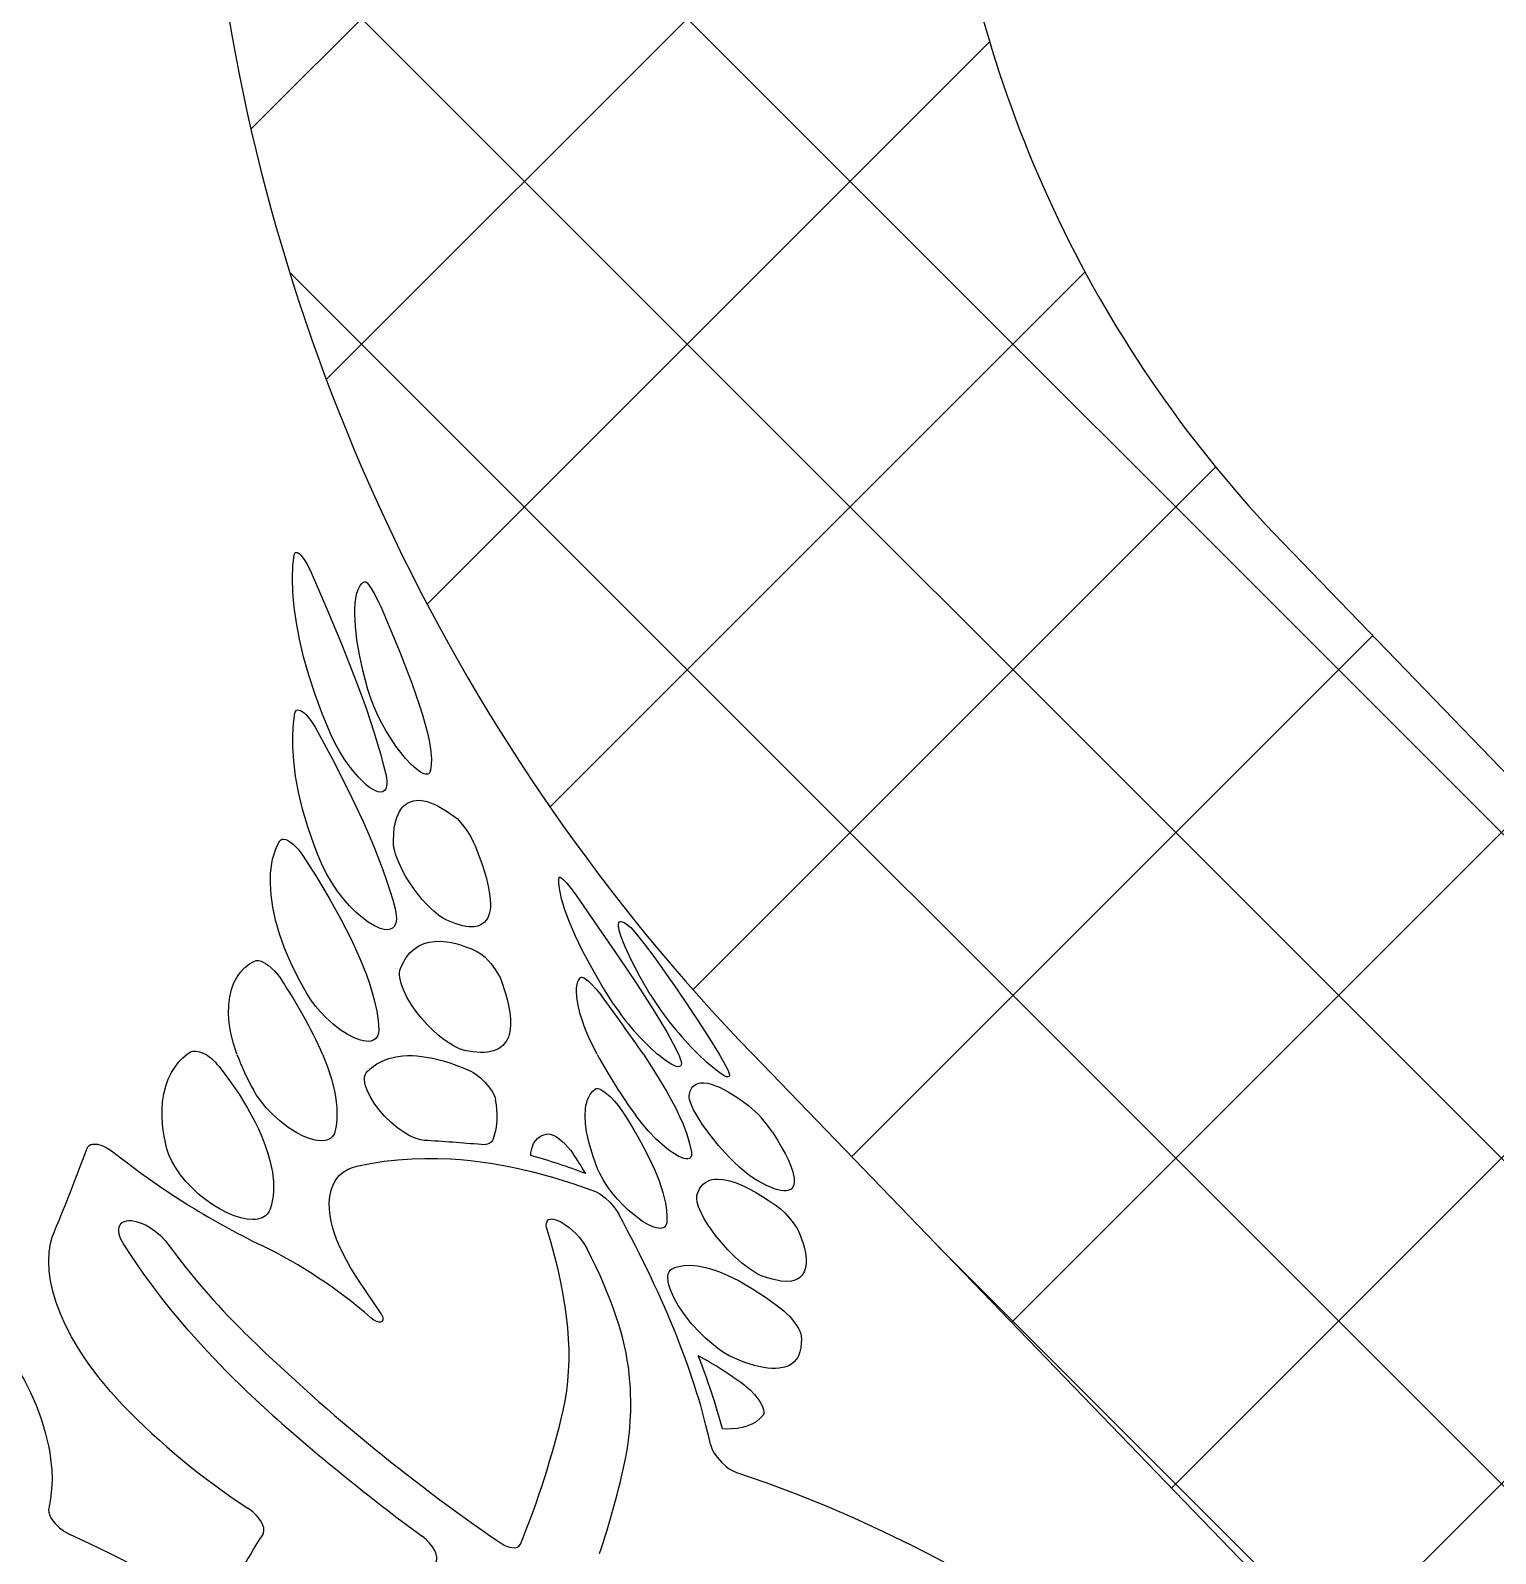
# Model space of a CAD drawing. Extents: x 5 to 829, y 5 to 582.
# Drawn here: x 371.82 to 383.75, y 421.46 to 433.86 of the extents above; entities that cross this region are included whole.
import ezdxf

# ---------------------------------------------------------------- set-up
doc = ezdxf.new("R2010")
doc.units = 0
doc.header["$LTSCALE"] = 7
doc.header["$MEASUREMENT"] = 0
doc.layers.add('HATCH', color=3, linetype='CONTINUOUS')
doc.layers.add('OUTLINE', color=7, linetype='CONTINUOUS', lineweight=25)
pattern_1 = [(45, (39.085, 223.1485), (-1.325825, 1.325825), []), (135, (39.085, 223.1485), (-1.325825, -1.325825), [])]

msp = doc.modelspace()

# ---------------------------------------------------------------- hatches: boundary and pattern name
at = {"layer": 'HATCH'}
h = msp.add_hatch(dxfattribs=at)
h.set_pattern_fill('ANSI37', color=256, scale=15)
h.set_pattern_definition(pattern_1)
h.paths.add_polyline_path([(392.8411, 410.1168), (392.8411, 411.6168, 0.1943985), (388.069, 423.4268), (382.0202, 429.6898, -0.1617445), (379.2931, 435.3743), (373.9168, 477.6168), (367.8684, 477.6168), (373.3411, 434.6168, 0.1617445), (377.7044, 425.5215), (383.7533, 419.2586, -0.1943985), (386.8411, 411.6168), (386.8411, 410.1168, -0.061275), (385.2014, 396.7872, 0.0447876), (384.3711, 391.4828, 0.1629163), (384.6456, 390.4391, -0.2515253), (384.7695, 389.0252), (384.5289, 388.4645, 0.103378), (384.3911, 387.7828), (384.6471, 349.1077), (390.6473, 349.1077), (390.4002, 386.4238, -0.0785664), (390.5404, 387.3503, 0.1454108), (390.6182, 391.6216, -0.1027628), (390.538, 392.8392, -0.0264497), (391.0225, 395.333, 0.061275)])
h.paths.add_polyline_path([(388.6098, 361.2152), (388.6098, 368.5568), (385.9848, 368.5568), (385.9848, 361.2152)], flags=24)
h.paths.add_polyline_path([(389.5141, 352.8904), (389.5141, 360.9976), (385.7641, 360.9976), (385.7641, 352.8904)], flags=24)
h = msp.add_hatch(dxfattribs=at)
h.set_pattern_fill('ANSI37', color=256, scale=15)
h.set_pattern_definition(pattern_1)
h.paths.add_polyline_path([(405.3411, 260.5668), (405.3411, 477.6168), (379.9652, 477.6168), (385.2451, 436.1318, 0.1617445), (386.3359, 433.858), (392.3848, 427.5951, -0.1943985), (398.8411, 411.6168), (398.8411, 410.1168, -0.061275), (396.8436, 393.8789, 0.0186864), (396.5662, 392.5607, -0.1230008), (396.403, 386.0196), (397.0793, 283.8709, -0.1150579), (397.4494, 277.7501), (398.0287, 275.5022, -0.0631361), (399.0411, 267.5168), (399.0411, 260.5668)])
h.paths.add_polyline_path([(402.3035, 361.0756), (399.3868, 361.0756), (399.3868, 368.6985), (402.3035, 368.6985)], flags=24)
h.paths.add_polyline_path([(403.2704, 352.6791), (399.1037, 352.6791), (399.1037, 361.1999), (403.2704, 361.1999)], flags=24)

# ---------------------------------------------------------------- linework, layer by layer
at = {"layer": 'OUTLINE'}
for p, q in [((382.0202, 429.6898), (388.069, 423.4268)), ((377.7044, 425.5215), (383.7533, 419.2586))]:
    msp.add_line(p, q, dxfattribs=at)
at = {"layer": 'OUTLINE', "ltscale": 0.000829694}
msp.add_line((373.0989, 425.5215), (373.1259, 425.5408), dxfattribs=at)
at = {"layer": 'OUTLINE', "ltscale": 0.000300054}
msp.add_line((377.0998, 425.5215), (377.1048, 425.5106), dxfattribs=at)
at = {"layer": 'OUTLINE', "ltscale": 0.003331}
msp.add_line((377.432, 425.5215), (377.4968, 425.4051), dxfattribs=at)
at = {"layer": 'OUTLINE', "ltscale": 0.008134}
msp.add_line((374.6778, 423.4138), (374.4948, 423.6829), dxfattribs=at)
at = {"layer": 'OUTLINE'}
for points in [[(374.2721, 428.1205), (374.2018, 428.288), (374.1411, 428.451), (374.0898, 428.6082), (374.0477, 428.7585), (374.0141, 428.9013), (373.9888, 429.0358), (373.9711, 429.1614), (373.9601, 429.2852), (373.9568, 429.398), (373.9605, 429.4988), (373.9649, 429.5444), (373.9709, 429.5869)], [(373.9709, 429.5869), (373.9732, 429.5958), (373.9767, 429.6024), (373.9814, 429.6067), (373.9874, 429.6083), (373.9946, 429.6074), (374.003, 429.6035), (374.0134, 429.5959), (374.025, 429.5846), (374.0513, 429.5508), (374.081, 429.5018), (374.1085, 429.4458)], [(374.1085, 429.4458), (374.2373, 429.1496), (374.3562, 428.8642), (374.463, 428.5937), (374.5113, 428.4649), (374.556, 428.3407), (374.6206, 428.1483), (374.6743, 427.9689), (374.6967, 427.8845), (374.7161, 427.8039)], [(374.571, 428.4912), (374.5318, 428.638), (374.5022, 428.7735), (374.4814, 428.897), (374.4691, 429.0077), (374.4646, 429.1052), (374.4651, 429.1487), (374.4675, 429.1888), (374.4735, 429.2365), (374.4825, 429.2775), (374.4945, 429.3118), (374.5085, 429.3375), (374.5251, 429.3568), (374.5443, 429.3694)], [(374.5443, 429.3694), (374.5493, 429.3696), (374.5545, 429.3674), (374.5644, 429.3594), (374.5767, 429.3458), (374.5983, 429.3154), (374.6228, 429.2745), (374.6579, 429.2063), (374.6757, 429.1671)], [(374.6757, 429.1671), (374.758, 428.9732), (374.833, 428.7907), (374.8832, 428.6634), (374.9286, 428.5432), (374.9893, 428.3693), (375.0159, 428.285), (375.0387, 428.2057), (375.0557, 428.1384), (375.0694, 428.0755), (375.0778, 428.0275), (375.0838, 427.9826), (375.0879, 427.9276), (375.0874, 427.8784), (375.0822, 427.8353)], [(375.0822, 427.8353), (375.0757, 427.8171), (375.0706, 427.8106), (375.0643, 427.8058), (375.0567, 427.803), (375.0478, 427.8021), (375.0377, 427.8032), (375.0263, 427.8064), (374.9998, 427.8194), (374.9641, 427.8449), (374.9227, 427.8826), (374.8774, 427.9313), (374.8389, 427.9784), (374.7999, 428.031), (374.7596, 428.0907), (374.7213, 428.1532), (374.6855, 428.2174), (374.6532, 428.2811), (374.6197, 428.3557), (374.5917, 428.4277), (374.571, 428.4912)], [(374.1972, 427.0685), (374.1647, 427.1465), (374.1347, 427.2234), (374.0823, 427.3735), (374.0398, 427.5181), (374.0067, 427.6561), (373.9826, 427.787), (373.967, 427.9099), (373.9594, 428.0247), (373.9591, 428.1241), (373.965, 428.2158), (373.9767, 428.2992)], [(373.9767, 428.2992), (373.9793, 428.3087), (373.9833, 428.3163), (373.9908, 428.3232), (374.0007, 428.3261), (374.0127, 428.3248), (374.0238, 428.3206), (374.0362, 428.3134), (374.0518, 428.3013), (374.0685, 428.2854), (374.0861, 428.2657), (374.1039, 428.2429), (374.1231, 428.2147), (374.1411, 428.1847)], [(374.1411, 428.1847), (374.2818, 427.9256), (374.4111, 427.6718), (374.4708, 427.5482), (374.5266, 427.4278), (374.5781, 427.3116), (374.6255, 427.1993), (374.6937, 427.0235), (374.7241, 426.9376), (374.7511, 426.8549), (374.7736, 426.7791), (374.7929, 426.7065)], [(374.7161, 427.8039), (374.722, 427.7732), (374.7252, 427.7458), (374.7256, 427.7246), (374.724, 427.706), (374.7179, 427.6842), (374.7074, 427.6684), (374.6926, 427.6589), (374.6749, 427.6561), (374.6534, 427.6593), (374.6283, 427.6688), (374.6077, 427.68), (374.5854, 427.6948), (374.5605, 427.7141), (374.5343, 427.7372), (374.497, 427.7745), (374.4585, 427.8182), (374.4179, 427.8701), (374.3785, 427.9265), (374.339, 427.9904), (374.3027, 428.0566), (374.2721, 428.1205)], [(374.7792, 427.2508), (374.7819, 427.3258), (374.7858, 427.3602), (374.7912, 427.3923), (374.7983, 427.4221), (374.8069, 427.4497), (374.8171, 427.4749), (374.8288, 427.4978), (374.8515, 427.5305), (374.8644, 427.5443), (374.8784, 427.5563), (374.8933, 427.5665), (374.9093, 427.5749), (374.9261, 427.5814), (374.9439, 427.586), (374.963, 427.5888), (374.9832, 427.5897), (375.0262, 427.5854), (375.0531, 427.5791), (375.0813, 427.5701), (375.1112, 427.5582), (375.1424, 427.5433), (375.2091, 427.5047), (375.2818, 427.4538)], [(375.2818, 427.4538), (375.2971, 427.4408), (375.3146, 427.423), (375.3524, 427.3773), (375.3824, 427.3345), (375.409, 427.2911), (375.4297, 427.2524), (375.4449, 427.2185)], [(374.0739, 426.0179), (374.0039, 426.1432), (373.9434, 426.2665), (373.8926, 426.3867), (373.8514, 426.5029), (373.8196, 426.6143), (373.7969, 426.7202), (373.7829, 426.8199), (373.7771, 426.913), (373.7792, 426.9971), (373.7884, 427.074), (373.7955, 427.1096), (373.8043, 427.1434), (373.8185, 427.1854), (373.8355, 427.2238), (373.855, 427.2587)], [(373.855, 427.2587), (373.8601, 427.265), (373.8665, 427.2695), (373.8741, 427.2723), (373.8828, 427.2733), (373.9034, 427.2698), (373.9172, 427.2641), (373.9322, 427.2557), (373.9651, 427.2304), (374.003, 427.1915), (374.0394, 427.1432)], [(375.2148, 426.6131), (375.1823, 426.6306), (375.1463, 426.6552), (375.1076, 426.6868), (375.0771, 426.7148), (375.0461, 426.7462), (375.0125, 426.7834), (374.9796, 426.8232), (374.9473, 426.8659), (374.917, 426.9096), (374.8814, 426.9667), (374.8504, 427.0235), (374.8252, 427.0767), (374.7997, 427.1438), (374.7903, 427.1759), (374.7838, 427.2054), (374.7804, 427.2293), (374.7792, 427.2508)], [(374.0394, 427.1432), (374.1519, 426.9677), (374.2561, 426.7934), (374.3506, 426.623), (374.4339, 426.4589), (374.4711, 426.3797), (374.5052, 426.3028), (374.5587, 426.1692), (374.5815, 426.1054), (374.6015, 426.0437), (374.6261, 425.9553), (374.6442, 425.8721), (374.6557, 425.7942), (374.6603, 425.7218)], [(375.4449, 427.2185), (375.4752, 427.1407), (375.5015, 427.067), (375.5205, 427.0085), (375.5365, 426.9532), (375.5544, 426.8782), (375.5654, 426.8104), (375.5695, 426.7499), (375.5688, 426.7226), (375.5662, 426.6972), (375.5599, 426.6665), (375.5502, 426.6394), (375.5371, 426.6161), (375.5179, 426.5942), (375.4941, 426.5776), (375.4657, 426.5663), (375.4326, 426.5605), (375.395, 426.5604), (375.3692, 426.5633), (375.3417, 426.5685), (375.2815, 426.586), (375.2148, 426.6131)], [(374.7929, 426.7065), (374.7991, 426.6772), (374.8028, 426.6504), (374.8037, 426.6274), (374.8024, 426.6068), (374.7966, 426.5825), (374.7865, 426.5631), (374.7721, 426.5488), (374.7533, 426.5398), (374.7302, 426.5363), (374.7031, 426.5386), (374.6721, 426.5468), (374.6495, 426.5557), (374.6254, 426.5673), (374.5734, 426.5986), (374.5244, 426.635), (374.4737, 426.6791), (374.4226, 426.7302), (374.3725, 426.787), (374.3223, 426.8517), (374.2764, 426.9196), (374.2323, 426.9956), (374.1972, 427.0685)], [(376.5721, 425.931), (376.4766, 426.0819), (376.3935, 426.2251), (376.3222, 426.3593), (376.2625, 426.4836), (376.2139, 426.5969), (376.1762, 426.6985), (376.1489, 426.7876), (376.1331, 426.8579), (376.1282, 426.8912), (376.126, 426.9206), (376.1262, 426.9417), (376.1284, 426.9599)], [(376.1284, 426.9599), (376.1297, 426.9629), (376.1321, 426.9644), (376.1357, 426.9641), (376.145, 426.9594), (376.1582, 426.9487), (376.1911, 426.9141), (376.2349, 426.8598), (376.27, 426.8115)], [(376.27, 426.8115), (376.5044, 426.4735), (376.6119, 426.3165), (376.759, 426.0971), (376.8942, 425.8871), (376.9536, 425.79), (377.0071, 425.6986), (377.0576, 425.6062), (377.0998, 425.5215)], [(376.8706, 426.0083), (376.7855, 426.1552), (376.7174, 426.285), (376.666, 426.3957), (376.6465, 426.4433), (376.6313, 426.4853), (376.6177, 426.5322), (376.6121, 426.5679), (376.6124, 426.5813), (376.6148, 426.5916), (376.6205, 426.5994), (376.6294, 426.6026), (376.6414, 426.6009), (376.6568, 426.5942), (376.6765, 426.5817), (376.7004, 426.5634)], [(376.7004, 426.5634), (376.711, 426.5534), (376.746, 426.5148), (376.8222, 426.4214), (376.8998, 426.3185)], [(374.8363, 426.2191), (374.8575, 426.2676), (374.8832, 426.3105), (374.9132, 426.3476), (374.9475, 426.3788), (374.9859, 426.404), (375.0285, 426.4229), (375.0701, 426.4346), (375.115, 426.4409), (375.1631, 426.442), (375.2144, 426.4375), (375.2499, 426.4315), (375.2867, 426.4231), (375.3259, 426.4119), (375.3665, 426.398), (375.414, 426.3793), (375.4633, 426.3571)], [(375.4633, 426.3571), (375.4917, 426.3395), (375.5249, 426.3115), (375.5498, 426.2862), (375.5742, 426.258), (375.6078, 426.2133), (375.6348, 426.1699), (375.6472, 426.1458), (375.6563, 426.1241)], [(373.5053, 425.5215), (373.4767, 425.61), (373.4559, 425.695), (373.4428, 425.7758), (373.4369, 425.852), (373.4382, 425.9232), (373.4461, 425.9892), (373.4603, 426.0497), (373.4806, 426.1045), (373.5066, 426.1534), (373.5354, 426.1931), (373.5686, 426.2277), (373.6059, 426.257), (373.6471, 426.2809)], [(373.6471, 426.2809), (373.6619, 426.285), (373.6803, 426.2843), (373.7017, 426.2787), (373.7191, 426.2714), (373.7374, 426.2615), (373.7622, 426.2447), (373.7876, 426.2238), (373.8139, 426.1981), (373.8385, 426.1697), (373.8616, 426.138)], [(376.8998, 426.3185), (377.0674, 426.0796), (377.1452, 425.9667), (377.2535, 425.8058), (377.3485, 425.6586), (377.432, 425.5215)], [(375.3583, 425.5537), (375.3184, 425.5666), (375.2731, 425.5881), (375.2239, 425.6177), (375.1826, 425.6469), (375.1403, 425.6809), (375.0962, 425.7206), (375.0528, 425.7642), (375.0099, 425.8122), (374.9704, 425.8616), (374.9261, 425.925), (374.8896, 425.987), (374.8617, 426.0453), (374.8423, 426.0992), (374.8318, 426.1467), (374.8298, 426.1683), (374.83, 426.1879), (374.8322, 426.2044), (374.8363, 426.2191)], [(375.6563, 426.1241), (375.6919, 426.018), (375.7057, 425.9684), (375.7169, 425.9212), (375.7274, 425.862), (375.733, 425.8073), (375.7334, 425.7573), (375.7275, 425.7065), (375.7221, 425.6835), (375.7149, 425.662), (375.7027, 425.6359), (375.6873, 425.6127), (375.6689, 425.5923), (375.644, 425.5728), (375.615, 425.5574), (375.582, 425.546), (375.5449, 425.5389), (375.518, 425.5365), (375.4894, 425.536), (375.4271, 425.5409), (375.3583, 425.5537)], [(376.4382, 425.5215), (376.3794, 425.6405), (376.3546, 425.6972), (376.3331, 425.7514), (376.3151, 425.8017), (376.3001, 425.8493), (376.2822, 425.9205), (376.2719, 425.984), (376.2692, 426.0392), (376.2707, 426.0641), (376.2741, 426.0866), (376.2792, 426.1059), (376.2861, 426.1229), (376.2941, 426.1366), (376.3037, 426.1482)], [(376.3037, 426.1482), (376.3077, 426.1506), (376.3132, 426.151), (376.3293, 426.1455), (376.3517, 426.1307), (376.3711, 426.1145), (376.3925, 426.0941), (376.4286, 426.0551), (376.4732, 425.9994)], [(374.6603, 425.7218), (374.658, 425.6926), (374.6501, 425.6685), (374.6366, 425.6497), (374.6178, 425.6364), (374.5939, 425.6288), (374.5761, 425.627), (374.5562, 425.6277), (374.5345, 425.6309), (374.5111, 425.6367), (374.4598, 425.6557), (374.4038, 425.6848), (374.3465, 425.722), (374.2879, 425.7677), (374.23, 425.8205), (374.1864, 425.8662), (374.1454, 425.9148), (374.1069, 425.9665), (374.0739, 426.0179)], [(372.935, 424.7519), (372.9129, 424.8539), (372.9051, 424.9034), (372.8996, 424.9518), (372.8956, 425.0146), (372.8956, 425.0752), (372.8996, 425.1334), (372.9095, 425.1998), (372.9249, 425.2623), (372.9458, 425.3205), (372.9721, 425.3743), (373.0035, 425.4235), (373.0322, 425.4593), (373.0641, 425.492), (373.0989, 425.5215)], [(373.1259, 425.5408), (373.1349, 425.5454), (373.1454, 425.5482), (373.1707, 425.5485), (373.2002, 425.5418), (373.2223, 425.5332), (373.2453, 425.5215)], [(374.2021, 425.5215), (374.2424, 425.4192), (374.2747, 425.3199), (374.2986, 425.2244), (374.3074, 425.1775), (374.3139, 425.1317), (374.3179, 425.0886), (374.3196, 425.0467), (374.3183, 424.9921), (374.3127, 424.9402), (374.3028, 424.8911)], [(374.5643, 425.3805), (374.6024, 425.4152), (374.645, 425.4448), (374.6918, 425.469), (374.7426, 425.4878), (374.7975, 425.5012), (374.8561, 425.509), (374.893, 425.511), (374.9312, 425.511), (374.9707, 425.5089), (375.0113, 425.5048), (375.0961, 425.4904), (375.1851, 425.468), (375.2394, 425.4511), (375.295, 425.4313), (375.3523, 425.4087), (375.4107, 425.3833)], [(376.8142, 425.5215), (376.9145, 425.3685), (377.0027, 425.2217), (377.0419, 425.1509), (377.0775, 425.0821), (377.1093, 425.016), (377.1371, 424.9523), (377.1679, 424.8713), (377.1909, 424.7957), (377.2056, 424.7259)], [(377.1048, 425.5106), (377.1151, 425.4858), (377.1214, 425.4642), (377.1236, 425.448), (377.1222, 425.4352), (377.1165, 425.4258), (377.1063, 425.4211), (377.0954, 425.4208), (377.0817, 425.4236), (377.0654, 425.4296), (377.0466, 425.4387), (377.0025, 425.4661), (376.9677, 425.4916), (376.9307, 425.5215)], [(377.4968, 425.4051), (377.5078, 425.3817), (377.5141, 425.3627), (377.5155, 425.3536), (377.5149, 425.3464), (377.5109, 425.3401), (377.503, 425.3377), (377.4921, 425.3394), (377.4778, 425.3449), (377.4601, 425.3544), (377.4393, 425.3677), (377.3897, 425.4052), (377.328, 425.4584), (377.2616, 425.5215)], [(373.36, 425.4221), (373.4448, 425.3094), (373.5223, 425.1959), (373.5918, 425.0824), (373.6527, 424.9698), (373.6797, 424.914), (373.7042, 424.8589), (373.733, 424.7863), (373.7572, 424.7153), (373.7765, 424.6459), (373.7934, 424.5633), (373.8023, 424.4841), (373.8038, 424.4457), (373.8031, 424.4084), (373.8004, 424.3727), (373.7955, 424.3383), (373.7868, 424.2981), (373.7749, 424.26)], [(375.0294, 424.8205), (374.9987, 424.825), (374.9649, 424.835), (374.9289, 424.85), (374.9009, 424.8644), (374.8724, 424.8812), (374.8146, 424.9213), (374.7596, 424.9671), (374.7076, 425.018), (374.6609, 425.0714), (374.6213, 425.1248), (374.5889, 425.1776), (374.5646, 425.2287), (374.5501, 425.2726), (374.5459, 425.2928), (374.5439, 425.3118), (374.5445, 425.3349), (374.549, 425.355), (374.5574, 425.3721), (374.5643, 425.3805)], [(375.4107, 425.3833), (375.4293, 425.3737), (375.4491, 425.3611), (375.4891, 425.3295), (375.5243, 425.2949), (375.5563, 425.257), (375.582, 425.2195), (375.6009, 425.183), (375.6071, 425.1662), (375.6109, 425.1509)], [(376.4415, 424.5897), (376.4023, 424.6965), (376.3725, 424.797), (376.3611, 424.8445), (376.3522, 424.8902), (376.3428, 424.9589), (376.3398, 425.022), (376.3431, 425.0791), (376.3472, 425.1052), (376.3528, 425.1297), (376.3601, 425.1525), (376.369, 425.1735), (376.384, 425.1996), (376.4021, 425.2221), (376.4233, 425.2408)], [(376.4233, 425.2408), (376.4306, 425.2439), (376.4406, 425.2439), (376.4533, 425.2408), (376.468, 425.2344), (376.4854, 425.2243), (376.5043, 425.2111), (376.5433, 425.1781), (376.5779, 425.1429), (376.61, 425.1048), (376.6365, 425.068)], [(377.1877, 425.1898), (377.1964, 425.222), (377.2098, 425.2483), (377.2184, 425.2592), (377.2282, 425.2685), (377.2393, 425.2762), (377.2516, 425.2823), (377.2652, 425.2867), (377.2801, 425.2895), (377.3079, 425.2901), (377.3393, 425.2859), (377.3743, 425.2766), (377.403, 425.2662), (377.4338, 425.253), (377.5043, 425.2161), (377.5831, 425.1669), (377.6701, 425.1053)], [(374.3028, 424.8911), (374.2981, 424.8769), (374.2918, 424.8641), (374.2807, 424.8492), (374.2667, 424.8371), (374.2498, 424.8278), (374.2354, 424.8227), (374.2196, 424.8193), (374.1841, 424.8175), (374.1407, 424.8231), (374.0933, 424.8363), (374.0432, 424.8564), (373.9915, 424.8829), (373.9567, 424.9037), (373.922, 424.9267), (373.8543, 424.9787), (373.797, 425.0303), (373.7438, 425.0861), (373.6962, 425.1443), (373.6652, 425.1884), (373.6386, 425.2323)], [(377.746, 424.4902), (377.7132, 424.5105), (377.6774, 424.5362), (377.638, 424.5676), (377.5974, 424.6029), (377.5536, 424.6441), (377.5101, 424.6879), (377.427, 424.7795), (377.3551, 424.8681), (377.2931, 424.9541), (377.2434, 425.0336), (377.2238, 425.0698), (377.2081, 425.1029), (377.1973, 425.1302), (377.1902, 425.1543), (377.1871, 425.174), (377.1877, 425.1898)], [(376.6365, 425.068), (376.6883, 424.9873), (376.7369, 424.9078), (376.7782, 424.8367), (376.8165, 424.7669), (376.8649, 424.6716), (376.9069, 424.5795), (376.9421, 424.4912), (376.9729, 424.3969), (376.9847, 424.352), (376.9939, 424.3087), (377.0022, 424.2538), (377.0056, 424.2021), (377.0041, 424.1541)], [(377.2056, 424.7259), (377.207, 424.7105), (377.206, 424.6972), (377.2006, 424.6831), (377.1905, 424.6737), (377.1758, 424.6694), (377.1613, 424.6697), (377.1442, 424.6732), (377.1246, 424.6801), (377.103, 424.6901), (377.0547, 424.719), (377.0222, 424.7422), (376.9892, 424.7683), (376.9221, 424.8286), (376.8541, 424.8988), (376.8008, 424.961), (376.753, 425.0231)], [(375.8974, 424.697), (375.8992, 424.7212), (375.9028, 424.7439), (375.9103, 424.7718), (375.9211, 424.7966), (375.9349, 424.8183), (375.9543, 424.8388), (375.9775, 424.855), (376.0046, 424.8666), (376.0354, 424.8736)], [(376.0354, 424.8736), (376.0548, 424.8723), (376.0792, 424.8636), (376.1064, 424.8485), (376.1287, 424.8327), (376.1517, 424.8138), (376.1767, 424.7906), (376.1996, 424.7661), (376.2204, 424.7412), (376.2388, 424.7162)], [(377.8653, 424.8886), (377.9061, 424.823), (377.9425, 424.7606), (377.9707, 424.7079), (377.9948, 424.6584), (378.0154, 424.6096), (378.0307, 424.5651), (378.0377, 424.538), (378.042, 424.5131), (378.0435, 424.4837), (378.0399, 424.4588), (378.031, 424.4387), (378.0179, 424.4246), (378, 424.4151), (377.9773, 424.4106), (377.9573, 424.4104), (377.9347, 424.413), (377.9091, 424.4187), (377.881, 424.4272), (377.8179, 424.453), (377.746, 424.4902)], [(372.2848, 424.757), (372.2915, 424.7695), (372.3017, 424.7795), (372.315, 424.7865), (372.3266, 424.7897), (372.3394, 424.7913), (372.3701, 424.7889), (372.4039, 424.7795), (372.439, 424.7637), (372.4677, 424.7468), (372.4953, 424.727)], [(373.7749, 424.26), (373.7655, 424.24), (373.7531, 424.2225), (373.7375, 424.2076), (373.7243, 424.1985), (373.7096, 424.191), (373.6924, 424.1847), (373.6737, 424.1801), (373.6536, 424.1774), (373.6322, 424.1764), (373.5858, 424.1796), (373.536, 424.1896), (373.4837, 424.206), (373.4263, 424.2298), (373.3683, 424.2595), (373.3089, 424.2957), (373.2506, 424.3369), (373.1933, 424.3833), (373.1393, 424.4333), (373.0895, 424.4861), (373.0445, 424.5412), (373.0061, 424.5961), (372.9744, 424.6512), (372.9511, 424.7025), (372.935, 424.7519)], [(375.5942, 424.8355), (375.5857, 424.8192), (375.5737, 424.8059), (375.5584, 424.7958), (375.5453, 424.7906), (375.5307, 424.7872), (375.5133, 424.7857), (375.4944, 424.7863)], [(374.4824, 424.6117), (374.5919, 424.6334), (374.7033, 424.6505), (374.8164, 424.6631), (374.9311, 424.6711), (375.0345, 424.6743), (375.1392, 424.674), (375.2451, 424.6699), (375.3253, 424.6644), (375.4061, 424.6569), (375.5698, 424.6357), (375.736, 424.6061), (375.9046, 424.5681), (376.0756, 424.5218), (376.2489, 424.4671), (376.4245, 424.4041)], [(374.4948, 423.6829), (374.4332, 423.7792), (374.3798, 423.875), (374.3353, 423.9694), (374.3162, 424.0165), (374.2997, 424.0628), (374.2862, 424.1067), (374.2752, 424.1497), (374.2642, 424.2061), (374.2581, 424.2601), (374.2567, 424.3113), (374.2609, 424.3651), (374.2712, 424.4146), (374.2875, 424.4595), (374.3097, 424.4995), (374.3376, 424.5341), (374.3711, 424.5633), (374.4099, 424.5867), (374.4446, 424.6011), (374.4824, 424.6117)], [(377.0041, 424.1541), (377.0019, 424.1414), (376.9979, 424.1303), (376.9924, 424.1219), (376.9853, 424.115), (376.9765, 424.1097), (376.966, 424.1063), (376.9531, 424.1046), (376.9384, 424.1052), (376.9203, 424.1083), (376.9005, 424.114), (376.8566, 424.133), (376.8085, 424.161), (376.7682, 424.1891), (376.7274, 424.2215), (376.6854, 424.2585), (376.6448, 424.2982), (376.6053, 424.3406), (376.5685, 424.384), (376.5257, 424.4405), (376.4889, 424.4966), (376.4592, 424.5501), (376.4415, 424.5897)], [(377.2509, 424.3756), (377.2649, 424.4136), (377.2739, 424.4304), (377.2844, 424.4456), (377.3004, 424.4633), (377.319, 424.4781), (377.34, 424.4898), (377.3569, 424.4963), (377.3751, 424.5012), (377.3957, 424.5044), (377.4178, 424.5056), (377.4649, 424.5024), (377.5173, 424.4914), (377.5699, 424.4745), (377.6266, 424.4512), (377.6873, 424.4214), (377.7352, 424.3949), (377.785, 424.3651), (377.84, 424.3296), (377.8967, 424.2906)], [(376.4245, 424.4041), (376.4412, 424.3966), (376.4593, 424.3863), (376.4828, 424.37), (376.5063, 424.3511), (376.5419, 424.3168), (376.5746, 424.2791), (376.6015, 424.2415), (376.614, 424.2204)], [(377.782, 423.7163), (377.758, 423.7267), (377.732, 423.7403), (377.6758, 423.7764), (377.6167, 423.8222), (377.5575, 423.8749), (377.5022, 423.9303), (377.4501, 423.988), (377.4023, 424.0468), (377.3712, 424.0887), (377.343, 424.13), (377.3102, 424.1834), (377.2838, 424.2338), (377.2642, 424.2801), (377.253, 424.3174), (377.2484, 424.3497), (377.2487, 424.3635), (377.2509, 424.3756)], [(377.8967, 424.2906), (377.9317, 424.2624), (377.968, 424.2275), (378.0034, 424.1885), (378.0348, 424.1491), (378.0662, 424.1029), (378.0779, 424.0819), (378.0864, 424.0634)], [(372.5809, 423.9777), (372.5593, 424.0176), (372.5515, 424.0375), (372.546, 424.0569), (372.5424, 424.0816), (372.5433, 424.1039), (372.5488, 424.1233), (372.5546, 424.1339), (372.5621, 424.1431), (372.5714, 424.1511), (372.5823, 424.1576), (372.608, 424.1659), (372.6252, 424.1679), (372.6436, 424.1678), (372.6832, 424.1616), (372.7254, 424.1481), (372.7596, 424.1328), (372.7937, 424.1138), (372.8395, 424.0824), (372.8823, 424.0461), (372.9207, 424.0062), (372.9458, 423.9744)], [(376.0306, 424.0939), (376.0261, 424.1112), (376.0238, 424.1273), (376.0247, 424.1462), (376.0301, 424.1616), (376.04, 424.1729), (376.0481, 424.1773), (376.0577, 424.18), (376.0689, 424.1808), (376.0814, 424.1798), (376.1096, 424.1724), (376.1421, 424.1576), (376.176, 424.1368), (376.2108, 424.1106), (376.2376, 424.0872), (376.2634, 424.0618), (376.2876, 424.0353), (376.3101, 424.0075), (376.3299, 423.98), (376.3555, 423.9372)], [(370.4709, 424.0797), (370.6058, 424.0041), (370.7382, 423.9221), (370.8676, 423.8341), (370.9933, 423.7406), (371.1147, 423.6419), (371.2309, 423.5385), (371.3414, 423.4311), (371.4454, 423.3201), (371.5421, 423.2062), (371.5882, 423.1473), (371.6322, 423.0879), (371.6725, 423.0301), (371.7105, 422.972), (371.7713, 422.8699), (371.8246, 422.7674), (371.8693, 422.6656)], [(372.5768, 422.6656), (372.4749, 422.777), (372.3801, 422.8912), (372.2931, 423.0076), (372.2529, 423.0664), (372.2149, 423.1254), (372.1591, 423.2202), (372.1099, 423.3149), (372.0677, 423.409), (372.0328, 423.502), (372.0056, 423.5934), (371.9874, 423.6769), (371.9763, 423.758), (371.9727, 423.8361), (371.9765, 423.9109), (371.9811, 423.9468), (371.9877, 423.9818), (372.001, 424.032), (372.0184, 424.0797)], [(378.0864, 424.0634), (378.1151, 423.9807), (378.1256, 423.9421), (378.1334, 423.9056), (378.1393, 423.8602), (378.1399, 423.8189), (378.135, 423.7821), (378.1245, 423.7501), (378.1082, 423.7232), (378.0979, 423.7118), (378.086, 423.7018), (378.0723, 423.693), (378.057, 423.6857), (378.0402, 423.68), (378.0219, 423.6758), (377.9807, 423.6725), (377.9337, 423.6756), (377.8998, 423.6813), (377.8634, 423.6899), (377.8238, 423.7016), (377.782, 423.7163)], [(373.7582, 422.6171), (373.5865, 422.7757), (373.4207, 422.9385), (373.2612, 423.1051), (373.1088, 423.275), (372.9639, 423.4478), (372.8945, 423.535), (372.8273, 423.6228), (372.741, 423.7406), (372.6588, 423.8589), (372.5809, 423.9777)], [(377.5552, 423.0464), (377.5124, 423.0675), (377.4673, 423.0945), (377.4189, 423.1281), (377.3706, 423.1662), (377.3213, 423.2094), (377.2737, 423.2557), (377.2076, 423.328), (377.1489, 423.402), (377.099, 423.476), (377.0776, 423.5124), (377.059, 423.548), (377.0352, 423.6027), (377.0199, 423.653), (377.0156, 423.6764), (377.0138, 423.6981), (377.0144, 423.7169), (377.0175, 423.7337), (377.0247, 423.7514), (377.0356, 423.7656), (377.0502, 423.7757)], [(377.0502, 423.7757), (377.0711, 423.7849), (377.0932, 423.7922), (377.1173, 423.798), (377.1427, 423.802), (377.1968, 423.8043), (377.2558, 423.7992), (377.3194, 423.7868), (377.3606, 423.7755), (377.4034, 423.7615), (377.4492, 423.7441), (377.4965, 423.7239), (377.5932, 423.6761), (377.6477, 423.6457), (377.7034, 423.6124), (377.8174, 423.5377), (377.9339, 423.4532)], [(374.594, 423.3785), (374.6203, 423.3596), (374.6398, 423.3497), (374.6584, 423.3441), (374.6759, 423.3438), (374.6829, 423.3459), (374.6885, 423.3497), (374.6925, 423.3549), (374.6948, 423.3616), (374.6944, 423.3779), (374.6884, 423.3954), (374.6778, 423.4138)], [(377.9339, 423.4532), (377.9574, 423.434), (377.981, 423.412), (378.0062, 423.3857), (378.0292, 423.3588), (378.0636, 423.3112), (378.0772, 423.2881), (378.088, 423.2664), (378.0953, 423.2468), (378.0988, 423.23)], [(378.0988, 423.23), (378.1008, 423.1988), (378.1006, 423.1691), (378.097, 423.1321), (378.0894, 423.0983), (378.0777, 423.0678), (378.0687, 423.0512), (378.0582, 423.0359), (378.0418, 423.0177), (378.0228, 423.002), (378.001, 422.9889), (377.9829, 422.9807), (377.9634, 422.9742), (377.9199, 422.9657), (377.8914, 422.9636), (377.861, 422.9638), (377.8281, 422.9663), (377.7934, 422.9711), (377.7196, 422.9875), (377.6399, 423.0127), (377.5552, 423.0464)], [(377.6444, 422.8213), (377.6828, 422.789), (377.7188, 422.7517), (377.7495, 422.713), (377.7654, 422.6888), (377.7785, 422.6649), (377.787, 422.6456), (377.7928, 422.6277), (377.7957, 422.6103), (377.7947, 422.5958), (377.7895, 422.5845)], [(371.8693, 422.6656), (371.9106, 422.5536), (371.9443, 422.4428), (371.9703, 422.3335), (371.9803, 422.2797), (371.9882, 422.2264), (371.9964, 422.1424), (371.9991, 422.0602), (371.9961, 421.9802), (371.9874, 421.9025), (371.9727, 421.8273)], [(377.7895, 422.5845), (377.7633, 422.5555), (377.7327, 422.5305), (377.6975, 422.5098), (377.658, 422.4933), (377.6193, 422.4824), (377.5773, 422.4751), (377.5322, 422.4713), (377.4964, 422.4708), (377.459, 422.4724)], [(377.3606, 422.3433), (377.3711, 422.3116), (377.3894, 422.2773), (377.4142, 422.2418), (377.4504, 422.2009), (377.4914, 422.1641), (377.5142, 422.1474), (377.5372, 422.1332), (377.5551, 422.1242), (377.5719, 422.1176)], [(377.5719, 422.1176), (377.8108, 422.0356), (378.0498, 421.9465), (378.2889, 421.8504), (378.5282, 421.7473), (378.7677, 421.6373), (379.0074, 421.5203), (379.1992, 421.4219), (379.3912, 421.3191), (379.5833, 421.212), (379.7275, 421.129), (379.8718, 421.0436), (380.1604, 420.8659)], [(371.9727, 421.8273), (371.9709, 421.8092), (371.9728, 421.7927), (371.9776, 421.7753), (371.9853, 421.7571), (371.9955, 421.7388), (372.0086, 421.72), (372.0239, 421.7016), (372.0594, 421.6672), (372.1007, 421.6369), (372.1452, 421.6125)], [(373.7157, 421.6125), (373.7225, 421.6265), (373.7253, 421.6453), (373.7231, 421.6665), (373.7163, 421.6888), (373.7078, 421.7072), (373.6968, 421.7259), (373.6688, 421.7622), (373.6331, 421.797), (373.5926, 421.8273)], [(375.0889, 421.3656), (375.1048, 421.3705), (375.1176, 421.3788), (375.1269, 421.3902), (375.1329, 421.4079), (375.1333, 421.429), (375.1284, 421.4521), (375.1158, 421.4818), (375.0971, 421.5123), (375.0735, 421.5418), (375.0448, 421.5708), (375.0129, 421.597)], [(375.6398, 421.5509), (375.6634, 421.5361), (375.6872, 421.5236), (375.7163, 421.5121), (375.7443, 421.5054), (375.7692, 421.5043), (375.7888, 421.5089), (375.8039, 421.5187), (375.8135, 421.5332)]]:
    msp.add_lwpolyline(points, dxfattribs=at)
for centre, radius, start, end in [((389.2131, 436.6369), 10, 187.25319, 224.00403), ((389.2131, 436.6369), 16, 187.25319, 224.00403), ((370.5193, 423.8818), 4.0319, 24.00026, 34.02141), ((364.371, 416.9966), 15.0835, 34.41521, 36.64549), ((379.1852, 427.4717), 2.7391, 212.30272, 225.39368), ((378.2719, 427.0554), 2.038, 213.48155, 228.83344), ((373.0393, 425.1686), 0.4088, 38.32891, 59.72552), ((375.3822, 426.2127), 2.0003, 200.21729, 209.34904), ((380.223, 427.5664), 4.3021, 208.38204, 216.23963), ((375.0227, 425.0202), 0.6015, 342.09169, 12.52358), ((376.9791, 424.2898), 1.0696, 34.04844, 49.72537), ((357.8941, 430.0275), 15.3255, 337.16382, 339.88497), ((374.0714, 408.6), 16.2488, 84.97599, 86.61992), ((376.6119, 429.9188), 6.6253, 231.58914, 243.99724), ((374.6637, 420.1877), 4.6751, 68.91711, 74.69917), ((373.5901, 422.9002), 3.2114, 30.90939, 34.43507), ((377.4299, 427.2267), 5.5395, 215.95254, 225.59623), ((371.8731, 420.2362), 4.156, 49.1097, 63.80208), ((384.3244, 434.2249), 15.3639, 225.48852, 235.57999), ((371.7581, 420.9049), 5.9126, 15.37359, 21.43788), ((375.8808, 420.4889), 2.9239, 52.90652, 61.81457), ((374.4256, 422.6682), 2.2864, 348.9073, 6.36708), ((376.7571, 426.6996), 5.8096, 223.97901, 236.9963), ((385.0459, 435.2196), 16.9185, 228.14977, 233.62826), ((369.1429, 424.2657), 7.2084, 337.72438, 346.82482), ((369.8501, 423.6765), 6.9707, 341.43215, 348.00977), ((366.5928, 409.6331), 13.2037, 58.9656, 65.13246), ((375.6751, 420.2768), 2.3715, 145.71956, 163.59114)]:
    msp.add_arc(centre, radius, start, end, dxfattribs=at)
for centre, major_axis, ratio, start_param, end_param in [((359.1103, 433.3569), (18.0328, -12.7101), 0.2568786, 0.270065, 0.4798222), ((362.3668, 431.7824), (13.5663, -9.6757), 0.2844371, 0.1168676, 0.3610803), ((372.4888, 425.7336), (4.0526, -3.4534), 0.3367565, 0.3353418, 0.6894651)]:
    msp.add_ellipse(centre, major_axis=major_axis, ratio=ratio, start_param=start_param, end_param=end_param, dxfattribs=at)

doc.saveas('drawing.dxf')
